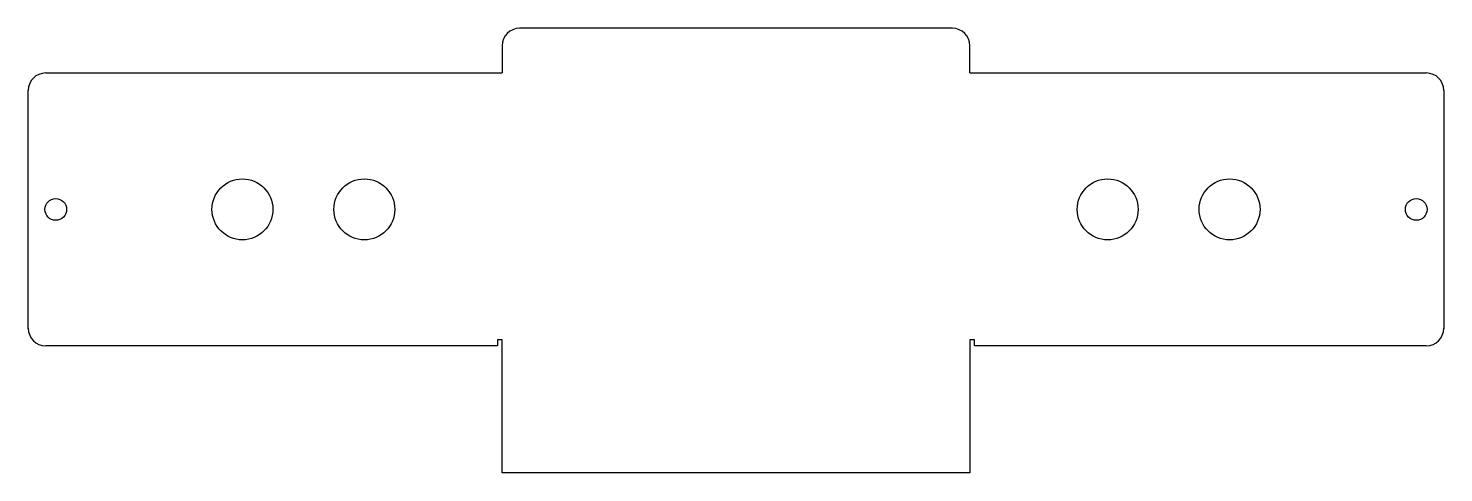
# Model space of a CAD drawing. Header units: millimetres. Extents: x 20 to 536, y 20 to 182.
import ezdxf

# ---------------------------------------------------------------- set-up
doc = ezdxf.new("R2010")
doc.units = ezdxf.units.MM

msp = doc.modelspace()

# ---------------------------------------------------------------- linework, layer by layer
at = {"color": 7, "linetype": 'Continuous', "lineweight": 25}
for p, q in [((357.04, 182.1), (199.18, 182.1)), ((192.82, 175.75), (192.82, 165.8)), ((363.38, 165.8), (363.38, 175.75)), ((26.35, 165.8), (192.82, 165.8)), ((363.38, 165.8), (529.86, 165.8)), ((20, 72.65), (20, 159.45)), ((536.21, 159.45), (536.21, 72.65)), ((192.82, 68.52), (191.08, 68.52)), ((191.08, 68.52), (191.08, 66.3)), ((192.82, 20), (192.82, 68.52)), ((365.13, 68.52), (363.38, 68.52)), ((363.38, 68.52), (363.38, 20)), ((365.13, 66.3), (365.13, 68.52)), ((191.08, 66.3), (26.35, 66.3)), ((529.86, 66.3), (365.13, 66.3)), ((363.38, 20), (192.82, 20))]:
    msp.add_line(p, q, dxfattribs=at)
for centre, radius in [((98.1, 116.05), 11.11), ((142.55, 116.05), 11.11), ((413.66, 116.05), 11.11), ((458.11, 116.05), 11.11), ((30, 116.05), 3.97), ((526.21, 116.05), 3.97)]:
    msp.add_circle(centre, radius, dxfattribs=at)
for centre, start, end in [((199.18, 175.75), 90, 180), ((357.04, 175.75), 0, 90), ((26.35, 159.45), 90, 180), ((529.86, 159.45), 0, 90), ((26.35, 72.65), 180, 270), ((529.86, 72.65), 270, 0)]:
    msp.add_arc(centre, 6.35, start, end, dxfattribs=at)

doc.saveas('drawing.dxf')
